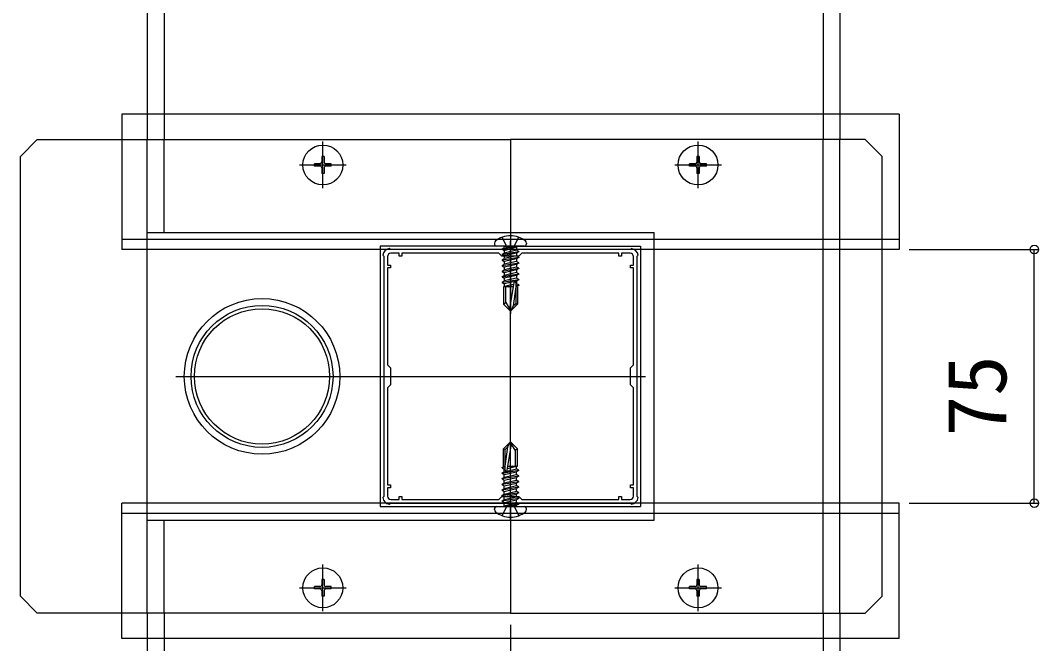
# Model space of a CAD drawing. Units: millimetres, scale not verified. Extents: x -1050 to 1050, y -1566 to 1557.
# Drawn here: x -356.3 to -55, y -53.7 to 130.5 of the extents above; entities that cross this region are included whole.
import ezdxf
from ezdxf.enums import TextEntityAlignment as Align

# ---------------------------------------------------------------- set-up
doc = ezdxf.new("R2010")
doc.units = ezdxf.units.MM
doc.header["$LTSCALE"] = 8
for name, color, linetype in [('0-2_YKK_11', 7, 'Continuous'), ('0-4_YKK_12', 2, 'Continuous'), ('0-5_YKK_13', 4, 'Continuous'), ('0-7_YKK_D', 6, 'Continuous')]:
    doc.layers.add(name, color=color, linetype=linetype)
doc.styles.add('ＭＳ ゴシック', font='')
doc.styles.get('ＭＳ ゴシック').set_extended_font_data('MS Gothic')

msp = doc.modelspace()

# ---------------------------------------------------------------- linework, layer by layer
at = {"layer": '0-2_YKK_11'}
msp.add_line((-247.166, -12.492), (-246.822, -12.218), dxfattribs=at)
for points in [[(-249.095, 61.127), (-248.821, 60.783), (-248.821, -10.219), (-249.095, -10.563)], [(-247.721, 60.682), (-247.721, 58.182), (-246.821, 58.182), (-246.821, 57.382), (-247.721, 57.382), (-247.721, 28.682), (-246.821, 27.782), (-246.821, 22.782), (-247.721, 21.882), (-247.721, -6.818), (-246.821, -6.818), (-246.821, -7.618), (-247.721, -7.618), (-247.721, -10.118)], [(-175.476, 63.056), (-175.82, 62.782), (-246.822, 62.782), (-247.166, 63.056)], [(-175.921, 61.682), (-178.421, 61.682), (-178.421, 60.782), (-179.221, 60.782), (-179.221, 61.682), (-207.921, 61.682), (-208.821, 60.782), (-213.821, 60.782), (-214.721, 61.682), (-243.421, 61.682), (-243.421, 60.782), (-244.221, 60.782), (-244.221, 61.682), (-246.721, 61.682)], [(-174.921, -10.118), (-174.921, -7.618), (-175.821, -7.618), (-175.821, -6.818), (-174.921, -6.818), (-174.921, 21.882), (-175.821, 22.782), (-175.821, 27.782), (-174.921, 28.682), (-174.921, 57.382), (-175.821, 57.382), (-175.821, 58.182), (-174.921, 58.182), (-174.921, 60.682)], [(-173.547, -10.563), (-173.821, -10.219), (-173.821, 60.783), (-173.547, 61.127)], [(-246.721, -11.118), (-244.221, -11.118), (-244.221, -10.218), (-243.421, -10.218), (-243.421, -11.118), (-214.721, -11.118), (-213.821, -10.218), (-208.821, -10.218), (-207.921, -11.118)], [(-207.921, -11.118), (-179.221, -11.118), (-179.221, -10.218), (-178.421, -10.218), (-178.421, -11.118), (-175.921, -11.118)], [(-246.822, -12.218), (-175.82, -12.218), (-175.476, -12.492)]]:
    msp.add_lwpolyline(points, dxfattribs=at)
for centre, radius, start, end in [((-246.821, 60.782), 2.3, 98.62692, 171.37308), ((-246.721, 60.682), 1, 90.00001, 179.99999), ((-175.921, 60.682), 1, 0.00001, 89.99999), ((-175.821, 60.782), 2.3, 8.62692, 81.37308), ((-246.821, -10.218), 2.3, 188.62692, 261.37308), ((-246.721, -10.118), 1, 180.00001, 269.99999), ((-175.921, -10.118), 1, 270.00001, 359.99999), ((-175.821, -10.218), 2.3, 278.62692, 351.37308)]:
    msp.add_arc(centre, radius, start, end, dxfattribs=at)
at = {"layer": '0-4_YKK_12'}
for p, q in [((-318.821, 367.02), (-318.821, 95.282)), ((-313.821, 367.02), (-313.821, 95.282)), ((-118.821, 367.02), (-118.821, 95.282)), ((-113.821, 367.02), (-113.821, 95.282)), ((-326.321, 102.782), (-326.321, 62.782)), ((-96.321, 102.782), (-326.321, 102.782)), ((-96.321, 102.782), (-96.321, 62.782)), ((-318.821, -44.718), (-318.821, 95.282)), ((-313.821, 67.782), (-313.821, 95.282)), ((-118.821, -44.718), (-118.821, 95.282)), ((-113.821, -44.718), (-113.821, 95.282)), ((-318.821, 67.782), (-168.821, 67.782)), ((-168.821, -17.218), (-168.821, 67.782)), ((-96.321, 65.782), (-326.321, 65.782)), ((-211.321, -14.718), (-211.321, 65.282)), ((-96.321, 62.782), (-326.321, 62.782)), ((-310.308, 25.282), (-171.321, 25.282)), ((-326.321, -52.218), (-326.321, -12.218)), ((-96.321, -12.218), (-326.321, -12.218)), ((-96.321, -52.218), (-96.321, -12.218)), ((-96.321, -15.218), (-326.321, -15.218)), ((-318.821, -17.218), (-168.821, -17.218)), ((-313.821, -44.718), (-313.821, -17.218)), ((-318.821, -44.718), (-318.821, -218.218)), ((-313.821, -44.718), (-313.821, -218.218)), ((-118.821, -44.718), (-118.821, -218.218)), ((-113.821, -44.718), (-113.821, -218.218)), ((-96.321, -52.218), (-326.321, -52.218))]:
    msp.add_line(p, q, dxfattribs=at)
at = {"layer": '0-5_YKK_13'}
for p, q in [((-356.321, 90.282), (-351.321, 95.282)), ((-351.321, 95.282), (-211.321, 95.282)), ((-266.821, 80.882), (-266.821, 94.682)), ((-211.321, 95.282), (-211.321, 62.782)), ((-155.821, 80.882), (-155.821, 94.682)), ((-106.321, 95.282), (-101.321, 90.282)), ((-356.321, -39.718), (-356.321, 90.282)), ((-273.721, 87.782), (-259.921, 87.782)), ((-267.671, 88.132), (-269.321, 88.132)), ((-269.321, 87.432), (-269.321, 88.132)), ((-267.671, 87.432), (-269.321, 87.432)), ((-267.171, 90.282), (-267.171, 88.632)), ((-266.471, 90.282), (-267.171, 90.282)), ((-266.471, 90.282), (-266.471, 88.632)), ((-264.321, 88.132), (-265.971, 88.132)), ((-264.321, 87.432), (-265.971, 87.432)), ((-264.321, 87.432), (-264.321, 88.132)), ((-162.721, 87.782), (-148.921, 87.782)), ((-156.671, 88.132), (-158.321, 88.132)), ((-158.321, 87.432), (-158.321, 88.132)), ((-156.671, 87.432), (-158.321, 87.432)), ((-156.171, 90.282), (-156.171, 88.632)), ((-155.471, 90.282), (-156.171, 90.282)), ((-155.471, 90.282), (-155.471, 88.632)), ((-153.321, 88.132), (-154.971, 88.132)), ((-153.321, 87.432), (-154.971, 87.432)), ((-153.321, 87.432), (-153.321, 88.132)), ((-101.321, -39.718), (-101.321, 90.282)), ((-267.171, 86.932), (-267.171, 85.282)), ((-266.471, 85.282), (-267.171, 85.282)), ((-266.471, 86.932), (-266.471, 85.282)), ((-156.171, 86.932), (-156.171, 85.282)), ((-155.471, 85.282), (-156.171, 85.282)), ((-155.471, 86.932), (-155.471, 85.282)), ((-212.446, 63.782), (-213.771, 66.439)), ((-211.321, 67.882), (-211.321, 43.781)), ((-210.196, 63.782), (-208.871, 66.439)), ((-216.056, 64.644), (-216.056, 64.482)), ((-207.286, 63.782), (-215.356, 63.782)), ((-209.555, 63.606), (-213.793, 62.899)), ((-213.793, 63.017), (-213.145, 63.391)), ((-209.555, 63.723), (-213.145, 63.391)), ((-213.145, 62.526), (-209.555, 63.606)), ((-213.145, 63.582), (-213.145, 63.391)), ((-212.446, 63.782), (-211.321, 63.184)), ((-210.196, 63.782), (-211.321, 63.184)), ((-209.496, 63.582), (-209.496, 62.567)), ((-206.586, 64.644), (-206.586, 64.482)), ((-213.793, 63.017), (-213.793, 62.899)), ((-213.793, 63.017), (-213.793, 62.899)), ((-213.793, 62.899), (-213.145, 62.526)), ((-213.793, 61.369), (-208.849, 62.193)), ((-208.849, 62.075), (-213.793, 61.252)), ((-213.793, 61.369), (-213.145, 61.743)), ((-213.793, 61.369), (-213.793, 61.252)), ((-213.793, 61.252), (-213.145, 60.878)), ((-213.793, 59.721), (-208.849, 60.545)), ((-208.849, 60.428), (-213.793, 59.604)), ((-209.496, 62.567), (-213.145, 61.743)), ((-213.145, 62.526), (-213.145, 61.743)), ((-209.496, 61.702), (-213.145, 60.878)), ((-209.496, 60.919), (-213.145, 60.095)), ((-213.145, 60.878), (-213.145, 60.095)), ((-208.849, 62.193), (-209.496, 62.567)), ((-208.849, 62.075), (-209.496, 61.702)), ((-209.496, 61.702), (-209.496, 60.919)), ((-208.849, 60.545), (-209.496, 60.919)), ((-208.849, 62.193), (-208.849, 62.075)), ((-208.849, 60.545), (-208.849, 60.428)), ((-213.793, 59.721), (-213.145, 60.095)), ((-213.793, 59.721), (-213.793, 59.604)), ((-213.793, 59.604), (-213.145, 59.23)), ((-213.793, 58.074), (-208.849, 58.897)), ((-208.849, 58.78), (-213.793, 57.956)), ((-213.793, 58.074), (-213.145, 58.447)), ((-213.793, 58.074), (-213.793, 57.956)), ((-213.793, 57.956), (-213.145, 57.582)), ((-213.793, 56.426), (-208.849, 57.25)), ((-209.496, 59.271), (-213.145, 58.447)), ((-213.145, 59.23), (-213.145, 58.447)), ((-209.496, 57.623), (-213.145, 56.799)), ((-213.145, 57.582), (-213.145, 56.799)), ((-209.496, 60.054), (-209.496, 59.271)), ((-208.849, 58.897), (-209.496, 59.271)), ((-209.496, 58.406), (-209.496, 57.623)), ((-208.849, 57.25), (-209.496, 57.623)), ((-208.849, 58.897), (-208.849, 58.78)), ((-208.849, 57.25), (-208.849, 57.132)), ((-208.849, 57.132), (-213.793, 56.308)), ((-213.793, 56.426), (-213.145, 56.799)), ((-213.793, 56.426), (-213.793, 56.308)), ((-213.793, 56.308), (-213.145, 55.934)), ((-213.793, 54.778), (-208.849, 55.602)), ((-208.849, 55.484), (-213.793, 54.66)), ((-213.793, 54.778), (-213.145, 55.152)), ((-213.793, 54.778), (-213.793, 54.66)), ((-213.793, 54.66), (-213.145, 54.286)), ((-209.496, 55.975), (-213.145, 55.152)), ((-213.145, 55.934), (-213.145, 55.152)), ((-209.496, 54.328), (-213.145, 53.504)), ((-213.145, 54.286), (-213.145, 53.504)), ((-209.496, 56.758), (-209.496, 55.975)), ((-208.849, 55.602), (-209.496, 55.975)), ((-209.496, 55.11), (-209.496, 54.328)), ((-208.849, 53.954), (-209.496, 54.328)), ((-208.849, 55.602), (-208.849, 55.484)), ((-213.793, 53.13), (-208.849, 53.954)), ((-208.849, 53.836), (-213.793, 53.012)), ((-213.793, 53.13), (-213.145, 53.504)), ((-213.793, 53.13), (-213.793, 53.012)), ((-213.793, 53.012), (-213.145, 52.638)), ((-210.557, 51.782), (-213.371, 51.782)), ((-213.371, 51.782), (-213.371, 46.656)), ((-213.273, 51.782), (-213.145, 51.856)), ((-213.145, 52.638), (-213.145, 51.856)), ((-210.448, 52.465), (-213.145, 51.856)), ((-212.672, 47.121), (-212.672, 51.781)), ((-211.992, 51.782), (-210.519, 52.028)), ((-210.356, 53.035), (-211.61, 45.284)), ((-210.538, 51.907), (-211.285, 51.782)), ((-209.77, 51.782), (-210.526, 46.107)), ((-209.771, 52.988), (-209.771, 46.863)), ((-209.496, 52.68), (-209.771, 52.618)), ((-209.771, 52.102), (-208.849, 52.306)), ((-208.849, 52.188), (-209.771, 51.985)), ((-209.271, 51.782), (-209.77, 51.782)), ((-209.496, 53.462), (-209.496, 52.68)), ((-208.849, 52.306), (-209.496, 52.68)), ((-209.496, 51.814), (-209.496, 51.782)), ((-209.271, 51.782), (-209.271, 46.656)), ((-208.849, 53.954), (-208.849, 53.836)), ((-208.849, 52.306), (-208.849, 52.188)), ((-213.371, 46.656), (-212.672, 47.122)), ((-213.371, 46.656), (-211.497, 44.782)), ((-212.672, 47.122), (-211.321, 44.782)), ((-209.271, 46.656), (-211.144, 44.782)), ((-210.526, 46.107), (-211.144, 44.782)), ((-210.526, 46.107), (-209.771, 46.863)), ((-209.271, 46.656), (-209.771, 46.863)), ((-211.497, 44.782), (-211.144, 44.782)), ((-211.321, -17.318), (-211.321, 6.784)), ((-213.371, 3.909), (-211.497, 5.782)), ((-213.371, 3.909), (-212.871, 3.702)), ((-213.371, -1.218), (-213.371, 3.909)), ((-212.872, -1.218), (-212.115, 4.457)), ((-212.115, 4.457), (-212.871, 3.702)), ((-212.871, -2.423), (-212.871, 3.702)), ((-212.286, -2.47), (-211.031, 5.281)), ((-212.115, 4.457), (-211.497, 5.782)), ((-211.144, 5.782), (-211.497, 5.782)), ((-209.97, 3.442), (-211.321, 5.782)), ((-209.271, 3.909), (-211.144, 5.782)), ((-209.271, 3.909), (-209.97, 3.442)), ((-209.97, 3.444), (-209.97, -1.216)), ((-209.271, -1.218), (-209.271, 3.909)), ((-213.793, -1.624), (-212.871, -1.42)), ((-212.871, -1.538), (-213.793, -1.742)), ((-213.793, -1.742), (-213.793, -1.624)), ((-213.793, -1.742), (-213.145, -2.115)), ((-213.793, -3.272), (-208.849, -2.448)), ((-208.849, -2.566), (-213.793, -3.389)), ((-213.371, -1.218), (-212.872, -1.218)), ((-213.145, -1.25), (-213.145, -1.218)), ((-213.145, -2.115), (-212.871, -2.053)), ((-213.145, -2.898), (-213.145, -2.115)), ((-213.145, -3.763), (-209.496, -2.939)), ((-212.194, -1.9), (-209.496, -1.291)), ((-210.65, -1.218), (-212.123, -1.463)), ((-212.103, -1.342), (-211.356, -1.218)), ((-212.084, -1.218), (-209.271, -1.218)), ((-209.369, -1.218), (-209.496, -1.291)), ((-209.496, -2.074), (-209.496, -1.291)), ((-208.849, -2.448), (-209.496, -2.074)), ((-208.849, -2.566), (-209.496, -2.939)), ((-209.496, -3.722), (-209.496, -2.939)), ((-208.849, -2.566), (-208.849, -2.448)), ((-213.793, -3.389), (-213.793, -3.272)), ((-213.793, -3.389), (-213.145, -3.763)), ((-213.793, -4.92), (-208.849, -4.096)), ((-208.849, -4.213), (-213.793, -5.037)), ((-213.793, -5.037), (-213.793, -4.92)), ((-213.793, -5.037), (-213.145, -5.411)), ((-213.793, -6.567), (-208.849, -5.744)), ((-208.849, -5.861), (-213.793, -6.685)), ((-213.145, -4.546), (-213.145, -3.763)), ((-213.145, -5.411), (-209.496, -4.587)), ((-213.145, -6.194), (-213.145, -5.411)), ((-208.849, -4.096), (-209.496, -3.722)), ((-208.849, -4.213), (-209.496, -4.587)), ((-209.496, -5.37), (-209.496, -4.587)), ((-208.849, -5.744), (-209.496, -5.37)), ((-208.849, -5.861), (-209.496, -6.235)), ((-208.849, -4.213), (-208.849, -4.096)), ((-208.849, -5.861), (-208.849, -5.744)), ((-213.793, -6.685), (-213.793, -6.567)), ((-213.793, -6.685), (-213.145, -7.059)), ((-213.793, -8.215), (-208.849, -7.391)), ((-208.849, -7.509), (-213.793, -8.333)), ((-213.793, -8.333), (-213.793, -8.215)), ((-213.793, -8.333), (-213.145, -8.707)), ((-213.145, -7.059), (-209.496, -6.235)), ((-213.145, -7.842), (-213.145, -7.059)), ((-213.145, -8.707), (-209.496, -7.883)), ((-213.145, -9.489), (-213.145, -8.707)), ((-209.496, -7.018), (-209.496, -6.235)), ((-208.849, -7.391), (-209.496, -7.018)), ((-208.849, -7.509), (-209.496, -7.883)), ((-209.496, -8.666), (-209.496, -7.883)), ((-208.849, -9.039), (-209.496, -8.666)), ((-208.849, -7.509), (-208.849, -7.391)), ((-213.793, -9.863), (-208.849, -9.039)), ((-208.849, -9.157), (-213.793, -9.981)), ((-213.793, -9.981), (-213.793, -9.863)), ((-213.793, -9.981), (-213.145, -10.355)), ((-213.793, -11.511), (-208.849, -10.687)), ((-208.849, -10.805), (-213.793, -11.629)), ((-213.793, -11.511), (-213.145, -11.137)), ((-213.793, -11.629), (-213.793, -11.511)), ((-213.793, -11.629), (-213.145, -12.003)), ((-213.145, -10.355), (-209.496, -9.531)), ((-213.145, -11.137), (-209.496, -10.313)), ((-213.145, -11.137), (-213.145, -10.355)), ((-213.145, -12.003), (-209.496, -11.179)), ((-213.145, -13.018), (-213.145, -12.003)), ((-209.496, -11.961), (-213.086, -13.041)), ((-208.849, -9.157), (-209.496, -9.531)), ((-209.496, -10.313), (-209.496, -9.531)), ((-208.849, -10.687), (-209.496, -10.313)), ((-208.849, -10.805), (-209.496, -11.179)), ((-209.496, -11.961), (-209.496, -11.179)), ((-208.849, -12.335), (-209.496, -11.961)), ((-208.849, -9.157), (-208.849, -9.039)), ((-208.849, -10.805), (-208.849, -10.687)), ((-216.056, -14.08), (-216.056, -13.918)), ((-215.356, -13.218), (-207.286, -13.218)), ((-212.446, -13.218), (-213.771, -15.875)), ((-213.086, -13.041), (-208.849, -12.335)), ((-213.086, -13.159), (-209.496, -12.826)), ((-212.446, -13.218), (-211.321, -12.62)), ((-210.196, -13.218), (-211.321, -12.62)), ((-211.321, -13.218), (-211.321, -44.718)), ((-210.196, -13.218), (-208.871, -15.875)), ((-208.849, -12.453), (-209.496, -12.826)), ((-209.496, -13.018), (-209.496, -12.826)), ((-208.849, -12.453), (-208.849, -12.335)), ((-208.849, -12.453), (-208.849, -12.335)), ((-206.586, -14.08), (-206.586, -13.918)), ((-266.821, -44.118), (-266.821, -30.318)), ((-155.821, -44.118), (-155.821, -30.318)), ((-267.171, -34.718), (-267.171, -36.368)), ((-266.471, -34.718), (-267.171, -34.718)), ((-266.471, -34.718), (-266.471, -36.368)), ((-156.171, -34.718), (-156.171, -36.368)), ((-155.471, -34.718), (-156.171, -34.718)), ((-155.471, -34.718), (-155.471, -36.368)), ((-273.721, -37.218), (-259.921, -37.218)), ((-267.671, -36.868), (-269.321, -36.868)), ((-269.321, -37.568), (-269.321, -36.868)), ((-267.671, -37.568), (-269.321, -37.568)), ((-267.171, -38.068), (-267.171, -39.718)), ((-266.471, -38.068), (-266.471, -39.718)), ((-264.321, -36.868), (-265.971, -36.868)), ((-264.321, -37.568), (-265.971, -37.568)), ((-264.321, -37.568), (-264.321, -36.868)), ((-162.721, -37.218), (-148.921, -37.218)), ((-156.671, -36.868), (-158.321, -36.868)), ((-158.321, -37.568), (-158.321, -36.868)), ((-156.671, -37.568), (-158.321, -37.568)), ((-156.171, -38.068), (-156.171, -39.718)), ((-155.471, -38.068), (-155.471, -39.718)), ((-153.321, -36.868), (-154.971, -36.868)), ((-153.321, -37.568), (-154.971, -37.568)), ((-153.321, -37.568), (-153.321, -36.868)), ((-351.321, -44.718), (-356.321, -39.718)), ((-266.471, -39.718), (-267.171, -39.718)), ((-155.471, -39.718), (-156.171, -39.718)), ((-101.321, -39.718), (-106.321, -44.718)), ((-211.321, -44.718), (-106.321, -44.718))]:
    msp.add_line(p, q, dxfattribs=at)
for points in [[(-106.321, 95.282), (-211.321, 95.282), (-211.321, 62.782)], [(-211.321, 63.782), (-249.821, 63.782), (-249.821, -13.218), (-172.821, -13.218)], [(-213.793, 63.017), (-209.555, 63.723), (-209.555, 63.606)], [(-211.321, 63.782), (-172.821, 63.782), (-172.821, -13.218)], [(-208.849, 60.428), (-209.496, 60.054), (-213.145, 59.23)], [(-208.849, 58.78), (-209.496, 58.406), (-213.145, 57.582)], [(-208.849, 57.132), (-209.496, 56.758), (-213.145, 55.934)], [(-208.849, 55.484), (-209.496, 55.11), (-213.145, 54.286)], [(-208.849, 53.836), (-209.496, 53.462), (-213.145, 52.638)], [(-208.849, 52.188), (-209.496, 51.814), (-209.639, 51.782)], [(-213.793, -1.624), (-213.145, -1.25), (-213.002, -1.218)], [(-213.793, -3.272), (-213.145, -2.898), (-209.496, -2.074)], [(-213.793, -4.92), (-213.145, -4.546), (-209.496, -3.722)], [(-213.793, -6.567), (-213.145, -6.194), (-209.496, -5.37)], [(-213.793, -8.215), (-213.145, -7.842), (-209.496, -7.018)], [(-213.793, -9.863), (-213.145, -9.489), (-209.496, -8.666)], [(-211.321, -13.218), (-211.321, -44.718), (-351.321, -44.718)], [(-208.849, -12.453), (-213.086, -13.159), (-213.086, -13.041)]]:
    msp.add_lwpolyline(points, dxfattribs=at)
for centre, radius in [((-266.821, 87.782), 5.9), ((-155.821, 87.782), 5.9), ((-284.821, 25.282), 23), ((-284.821, 25.282), 21), ((-284.821, 25.282), 20), ((-266.821, -37.218), 5.9), ((-155.821, -37.218), 5.9)]:
    msp.add_circle(centre, radius, dxfattribs=at)
for centre, radius, start, end in [((-267.671, 88.632), 0.5, 270, 0), ((-267.671, 86.932), 0.5, 0, 90), ((-265.971, 88.632), 0.5, 180, 270), ((-265.971, 86.932), 0.5, 90, 180), ((-156.671, 88.632), 0.5, 270, 0), ((-156.671, 86.932), 0.5, 0, 90), ((-154.971, 88.632), 0.5, 180, 270), ((-154.971, 86.932), 0.5, 90, 180), ((-211.321, 59.882), 7, 90, 129.12355), ((-211.321, 59.882), 7, 50.87645, 90), ((-215.194, 64.644), 0.862, 129.12355, 180), ((-215.356, 64.482), 0.7, 180, 270), ((-213.345, 63.582), 0.2, 0, 90), ((-209.296, 63.582), 0.2, 90, 180), ((-207.286, 64.482), 0.7, 270, 0), ((-207.448, 64.644), 0.862, 0, 50.87645), ((-210.065, 52.988), 0.294, 90, 170.8071), ((-210.065, 52.988), 0.294, 0, 90), ((-212.576, -2.423), 0.294, 180, 270), ((-212.576, -2.423), 0.294, 270, 350.8071), ((-215.356, -13.918), 0.7, 90, 180), ((-215.194, -14.08), 0.862, 180, 230.87645), ((-211.321, -9.318), 7, 230.87645, 270), ((-213.345, -13.018), 0.2, 270, 0), ((-211.321, -9.318), 7, 270, 309.12355), ((-209.296, -13.018), 0.2, 180, 270), ((-207.286, -13.918), 0.7, 0, 90), ((-207.448, -14.08), 0.862, 309.12355, 0), ((-267.671, -36.368), 0.5, 270, 0), ((-267.671, -38.068), 0.5, 0, 90), ((-265.971, -36.368), 0.5, 180, 270), ((-265.971, -38.068), 0.5, 90, 180), ((-156.671, -36.368), 0.5, 270, 0), ((-156.671, -38.068), 0.5, 0, 90), ((-154.971, -36.368), 0.5, 180, 270), ((-154.971, -38.068), 0.5, 90, 180)]:
    msp.add_arc(centre, radius, start, end, dxfattribs=at)
at = {"layer": '0-7_YKK_D'}
for p, q in [((-93.393, 62.782), (-55.321, 62.782)), ((-56.321, -12.218), (-56.321, 62.782)), ((-93.393, -12.218), (-55.321, -12.218)), ((-211.321, -48.124), (-211.321, -289.218))]:
    msp.add_line(p, q, dxfattribs=at)
for centre in [(-56.321, 62.782), (-56.321, -12.218)]:
    msp.add_circle(centre, 1.275, dxfattribs=at)

# ---------------------------------------------------------------- texts
at = {"layer": '0-7_YKK_D', "style": 'ＭＳ ゴシック'}
msp.add_text('75', height=17.6, rotation=90, dxfattribs=at).set_placement((-59.321, 7.555), align=Align.BOTTOM_LEFT)

doc.saveas('drawing.dxf')
